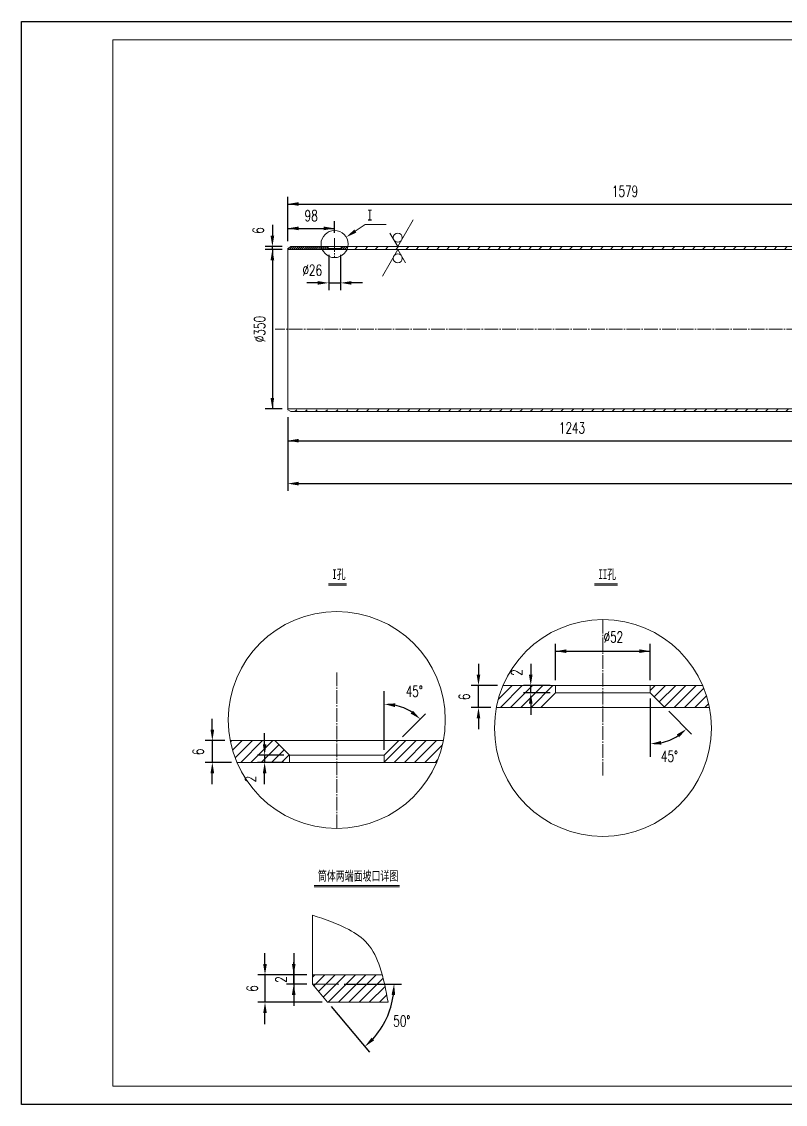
# Model space of a CAD drawing. Header units: millimetres. Extents: x 0 to 3360, y 0 to 2376.
# Drawn here: x 0 to 1676, y 0 to 2376 of the extents above; entities that cross this region are included whole.
import ezdxf

# ---------------------------------------------------------------- set-up
doc = ezdxf.new("R2010")
doc.units = ezdxf.units.MM
doc.linetypes.add('EB_DASHDOT', pattern=[39, 30, -3, 3, -3])
doc.layers.get('Defpoints').update_dxf_attribs({"lineweight": 0})
for name, color, linetype, lineweight in [('CEN', 1, 'EB_DASHDOT', 15), ('中心线', 1, 'EB_DASHDOT', 9), ('尺寸线', 4, 'Continuous', 9), ('标注线', 4, 'Continuous', 5), ('粗线', 7, 'Continuous', 15)]:
    doc.layers.add(name, color=color, linetype=linetype, lineweight=lineweight)
doc.styles.get("Standard").update_dxf_attribs({"font": 'romans.shx', "width": 0.7, "bigfont": 'gbcbig.shx'})
doc.styles.add('UserTxtStyle6', font='', dxfattribs={"width": 0.7})
doc.styles.add('标准', font='', dxfattribs={"width": 0.667})
doc.styles.get('UserTxtStyle6').set_extended_font_data('宋体')
doc.styles.get('标准').set_extended_font_data('宋体')
doc.dimstyles.new('UserStyle1', dxfattribs={"dimscale": 8, "dimtxt": 3, "dimasz": 3, "dimexe": 2, "dimexo": 1.5, "dimgap": 2, "dimtad": 1, "dimdec": 1, "dimzin": 12, "dimdsep": 46, "dimtxsty": 'Standard', "dimcen": 0, "dimdle": 6, "dimclrd": 256, "dimclre": 256, "dimclrt": 256, "dimadec": 1, "dimazin": 3, "dimtfac": 1, "dimtdec": 1, "dimtmove": 1, "dimatfit": 3, "dimfxl": 0, "dimtolj": 1, "dimarcsym": 0})
doc.dimstyles.new('副本标准', dxfattribs={"dimscale": 8, "dimtxt": 3, "dimasz": 3, "dimexe": 2, "dimexo": 1.5, "dimgap": 1, "dimtad": 1, "dimtih": 1, "dimtoh": 1, "dimdec": 1, "dimzin": 12, "dimdsep": 46, "dimtxsty": 'Standard', "dimcen": 0, "dimdle": 6, "dimclrd": 256, "dimclre": 256, "dimclrt": 256, "dimadec": 1, "dimazin": 3, "dimtfac": 1, "dimtdec": 1, "dimtmove": 1, "dimatfit": 0, "dimfxl": 0, "dimtolj": 1, "dimarcsym": 0})
doc.dimstyles.new('标准', dxfattribs={"dimscale": 8, "dimtxt": 3, "dimasz": 3, "dimexe": 2, "dimexo": 1.5, "dimgap": 2, "dimtad": 1, "dimdec": 1, "dimzin": 12, "dimdsep": 46, "dimtxsty": 'Standard', "dimcen": 0, "dimdle": 6, "dimclrd": 256, "dimclre": 256, "dimclrt": 256, "dimadec": 1, "dimazin": 3, "dimtfac": 1, "dimtdec": 1, "dimtmove": 1, "dimatfit": 0, "dimfxl": 0, "dimtolj": 1, "dimarcsym": 0})
pattern_1 = [(45, (0, 0), (-11.22532, 11.22532), [])]

# ---------------------------------------------------------------- blocks, each defined once
blk = doc.blocks.new('*X3')
at = {"layer": '尺寸线', "linetype": 'ByBlock', "lineweight": -2}
for points in [[(546.3, 1906.3), (554.3, 1906.3), (550.3, 1882.3)], [(546.3, 1852.3), (554.3, 1852.3), (550.3, 1876.3)]]:
    blk.add_hatch(color=256, dxfattribs=at).paths.add_polyline_path(points, flags=0)
for p, q in [((550.3, 1930.3), (550.3, 1906.3)), ((571.9, 1882.3), (534.3, 1882.3)), ((550.3, 1876.3), (550.3, 1882.3)), ((571.9, 1876.3), (534.3, 1876.3)), ((550.3, 1852.3), (550.3, 1828.3))]:
    blk.add_line(p, q, dxfattribs=at)
at = {"layer": '尺寸线', "linetype": 'ByBlock', "lineweight": -2, "insert": (507.3, 1910.3), "char_height": 24, "width": 48, "attachment_point": 1, "rotation": 90}
blk.add_mtext('6', dxfattribs=at)
blk = doc.blocks.new('*X5')
at = {"layer": '尺寸线', "linetype": 'ByBlock'}
for points in [[(583.9, 1922.3), (607.9, 1918.3), (607.9, 1926.3)], [(686.9, 1922.3), (662.9, 1918.3), (662.9, 1926.3)]]:
    blk.add_hatch(color=256, dxfattribs=at).paths.add_polyline_path(points, flags=0)
at = {"layer": '尺寸线', "linetype": 'ByBlock', "lineweight": -2}
for p, q in [((583.9, 1894.3), (583.9, 1938.3)), ((686.9, 1912.9), (686.9, 1938.3)), ((583.9, 1922.3), (686.9, 1922.3)), ((583.9, 1882.3), (583.9, 1882.3))]:
    blk.add_line(p, q, dxfattribs=at)
at = {"layer": '尺寸线', "linetype": 'ByBlock', "lineweight": 9, "insert": (635.4, 1950.3), "char_height": 24, "width": 40.8, "attachment_point": 5}
blk.add_mtext('98', dxfattribs=at)
blk = doc.blocks.new('*X6')
at = {"layer": '尺寸线', "linetype": 'ByBlock'}
for points in [[(583.9, 1975.8), (607.9, 1971.8), (607.9, 1979.8)], [(2064.9, 1975.8), (2040.9, 1971.8), (2040.9, 1979.8)]]:
    blk.add_hatch(color=256, dxfattribs=at).paths.add_polyline_path(points, flags=0)
at = {"layer": '尺寸线', "linetype": 'ByBlock', "lineweight": -2}
for p, q in [((583.9, 1894.3), (583.9, 1991.8)), ((583.9, 1975.8), (2064.9, 1975.8)), ((2064.9, 1944.1), (2064.9, 1991.8)), ((583.9, 1882.3), (583.9, 1882.3))]:
    blk.add_line(p, q, dxfattribs=at)
at = {"layer": '尺寸线', "linetype": 'ByBlock', "lineweight": 9, "insert": (1324.4, 2003.8), "char_height": 24, "width": 79.2, "attachment_point": 5}
blk.add_mtext('1579', dxfattribs=at)
blk = doc.blocks.new('*X7')
at = {"layer": '尺寸线', "linetype": 'ByBlock'}
for points in [[(583.9, 1456.4), (607.9, 1452.4), (607.9, 1460.4)], [(1831.9, 1456.4), (1807.9, 1452.4), (1807.9, 1460.4)]]:
    blk.add_hatch(color=256, dxfattribs=at).paths.add_polyline_path(points, flags=0)
at = {"layer": '尺寸线', "linetype": 'ByBlock', "lineweight": -2}
for p, q in [((583.9, 1520.3), (583.9, 1520.3)), ((583.9, 1508.3), (583.9, 1440.4)), ((1831.9, 1487), (1831.9, 1440.4)), ((583.9, 1456.4), (1831.9, 1456.4))]:
    blk.add_line(p, q, dxfattribs=at)
at = {"layer": '尺寸线', "linetype": 'ByBlock', "lineweight": 9, "insert": (1207.9, 1484.4), "char_height": 24, "width": 79.2, "attachment_point": 5}
blk.add_mtext('1243', dxfattribs=at)
blk = doc.blocks.new('*X8')
at = {"layer": '尺寸线', "linetype": 'ByBlock'}
for points in [[(583.9, 1362.2), (607.9, 1358.2), (607.9, 1366.2)], [(3079.8, 1362.2), (3055.8, 1358.2), (3055.8, 1366.2)]]:
    blk.add_hatch(color=256, dxfattribs=at).paths.add_polyline_path(points, flags=0)
at = {"layer": '尺寸线', "linetype": 'ByBlock', "lineweight": -2}
for p, q in [((583.9, 1508.3), (583.9, 1346.2)), ((3079.8, 1508.3), (3079.8, 1346.2)), ((607.9, 1362.2), (3055.8, 1362.2))]:
    blk.add_line(p, q, dxfattribs=at)
at = {"layer": '尺寸线', "linetype": 'ByBlock', "lineweight": 9, "insert": (1831.9, 1390.2), "char_height": 24, "width": 88.8, "attachment_point": 5}
blk.add_mtext('2486', dxfattribs=at)
blk = doc.blocks.new('CAXBLOCK3')
at = {"layer": '尺寸线', "linetype": 'Continuous', "lineweight": 9}
blk.add_hatch(color=256, dxfattribs=at).paths.add_polyline_path([(17.7, 16.7), (0, 0), (22.2, 10)], flags=0)
for p, q in [((19.9, 13.3), (41.4, 27.7)), ((41.4, 27.7), (87.7, 27.7))]:
    blk.add_line(p, q, dxfattribs=at)
blk = doc.blocks.new('*X12')
at = {"layer": '尺寸线', "linetype": 'ByBlock', "lineweight": -2}
for points in [[(422.5, 822.3), (414.5, 822.3), (418.5, 798.3)], [(422.5, 726.3), (414.5, 726.3), (418.5, 750.3)]]:
    blk.add_hatch(color=256, dxfattribs=at).paths.add_polyline_path(points, flags=0)
for p, q in [((418.5, 822.3), (418.5, 846.3)), ((445.9, 798.3), (402.5, 798.3)), ((418.5, 798.3), (418.5, 750.3)), ((460.6, 750.3), (402.5, 750.3)), ((418.5, 702.3), (418.5, 726.3))]:
    blk.add_line(p, q, dxfattribs=at)
at = {"layer": '尺寸线', "linetype": 'ByBlock', "lineweight": -2, "insert": (375.5, 766.3), "char_height": 24, "width": 48, "attachment_point": 1, "rotation": 90}
blk.add_mtext('6', dxfattribs=at)
blk = doc.blocks.new('*X13')
at = {"layer": '尺寸线', "linetype": 'ByBlock', "lineweight": -2}
for points in [[(537.3, 790.3), (529.3, 790.3), (533.3, 766.3)], [(537.3, 726.3), (529.3, 726.3), (533.3, 750.3)]]:
    blk.add_hatch(color=256, dxfattribs=at).paths.add_polyline_path(points, flags=0)
for p, q in [((533.3, 790.3), (533.3, 814.3)), ((575.6, 766.3), (517.3, 766.3)), ((533.3, 766.3), (533.3, 750.3)), ((575.6, 750.3), (517.3, 750.3)), ((533.3, 702.3), (533.3, 726.3))]:
    blk.add_line(p, q, dxfattribs=at)
at = {"layer": '尺寸线', "linetype": 'ByBlock', "lineweight": -2, "insert": (490.3, 706.3), "char_height": 24, "width": 48, "attachment_point": 1, "rotation": 90}
blk.add_mtext('2', dxfattribs=at)
blk = doc.blocks.new('*X14')
at = {"layer": '尺寸线', "linetype": 'ByBlock', "lineweight": -2}
for points in [[(819.1, 871.9), (819.9, 879.9), (795.6, 878.5)], [(858.8, 863.8), (853.8, 857.6), (875, 845.6)]]:
    blk.add_hatch(color=256, dxfattribs=at).paths.add_polyline_path(points, flags=0)
for p, q in [((795.6, 778.3), (795.6, 906.5)), ((836.1, 806.8), (886.3, 856.9))]:
    blk.add_line(p, q, dxfattribs=at)
blk.add_arc((795.6, 766.3), 112.2, 57.281, 77.719, dxfattribs=at)
at = {"layer": '尺寸线', "linetype": 'ByBlock', "lineweight": -2, "insert": (843, 918.4), "char_height": 24, "width": 55.2, "attachment_point": 1}
blk.add_mtext('45%%D', dxfattribs=at)
blk = doc.blocks.new('*X16')
at = {"layer": '尺寸线', "linetype": 'ByBlock', "lineweight": -2}
for points in [[(998.6, 943), (1006.6, 943), (1002.6, 919)], [(998.6, 847), (1006.6, 847), (1002.6, 871)]]:
    blk.add_hatch(color=256, dxfattribs=at).paths.add_polyline_path(points, flags=0)
for p, q in [((1002.6, 967), (1002.6, 943)), ((1044.7, 919), (986.6, 919)), ((1002.6, 871), (1002.6, 919)), ((1030, 871), (986.6, 871)), ((1002.6, 847), (1002.6, 823))]:
    blk.add_line(p, q, dxfattribs=at)
at = {"layer": '尺寸线', "linetype": 'ByBlock', "lineweight": -2, "insert": (959.6, 887), "char_height": 24, "width": 48, "attachment_point": 1, "rotation": 90}
blk.add_mtext('6', dxfattribs=at)
blk = doc.blocks.new('*X17')
at = {"layer": '尺寸线', "linetype": 'ByBlock', "lineweight": -2}
for points in [[(1113.4, 943), (1121.4, 943), (1117.4, 919)], [(1113.4, 879), (1121.4, 879), (1117.4, 903)]]:
    blk.add_hatch(color=256, dxfattribs=at).paths.add_polyline_path(points, flags=0)
for p, q in [((1117.4, 967), (1117.4, 943)), ((1159.7, 919), (1101.4, 919)), ((1159.7, 903), (1101.4, 903)), ((1117.4, 903), (1117.4, 919)), ((1117.4, 879), (1117.4, 855))]:
    blk.add_line(p, q, dxfattribs=at)
at = {"layer": '尺寸线', "linetype": 'ByBlock', "lineweight": -2, "insert": (1074.4, 940.6), "char_height": 24, "width": 48, "attachment_point": 1, "rotation": 90}
blk.add_mtext('2', dxfattribs=at)
blk = doc.blocks.new('*X18')
at = {"layer": '尺寸线', "linetype": 'ByBlock', "lineweight": -2}
for points in [[(1195.7, 998.5), (1195.7, 990.5), (1171.7, 994.5)], [(1355.7, 998.5), (1355.7, 990.5), (1379.7, 994.5)]]:
    blk.add_hatch(color=256, dxfattribs=at).paths.add_polyline_path(points, flags=0)
for p, q in [((1171.7, 931), (1171.7, 1010.5)), ((1379.7, 931), (1379.7, 1010.5)), ((1171.7, 994.5), (1379.7, 994.5))]:
    blk.add_line(p, q, dxfattribs=at)
at = {"layer": '尺寸线', "linetype": 'ByBlock', "lineweight": -2, "insert": (1277.1, 1037.5), "char_height": 24, "width": 72, "attachment_point": 1}
blk.add_mtext('%%C52', dxfattribs=at)
blk = doc.blocks.new('*X19')
at = {"layer": '尺寸线', "linetype": 'ByBlock', "lineweight": -2}
for points in [[(1437.9, 811.8), (1442.9, 805.5), (1459.1, 823.7)], [(1404, 789.5), (1403.2, 797.4), (1379.7, 790.9)]]:
    blk.add_hatch(color=256, dxfattribs=at).paths.add_polyline_path(points, flags=0)
for p, q in [((1379.7, 891), (1379.7, 762.9)), ((1420.2, 862.6), (1470.4, 812.4))]:
    blk.add_line(p, q, dxfattribs=at)
blk.add_arc((1379.7, 903), 112.2, 282.281, 302.719, dxfattribs=at)
at = {"layer": '尺寸线', "linetype": 'ByBlock', "lineweight": -2, "insert": (1403.1, 775.9), "char_height": 24, "width": 55.2, "attachment_point": 1}
blk.add_mtext('45%%D', dxfattribs=at)
blk = doc.blocks.new('*X20')
at = {"layer": '尺寸线', "linetype": 'ByBlock'}
for points in [[(597.2, 284.1), (601.2, 308.1), (593.2, 308.1)], [(597.2, 264.1), (601.2, 240.1), (593.2, 240.1)]]:
    blk.add_hatch(color=256, dxfattribs=at).paths.add_polyline_path(points, flags=0)
at = {"layer": '尺寸线', "linetype": 'ByBlock', "lineweight": -2}
for p, q in [((597.2, 332.1), (597.2, 308.1)), ((597.2, 274.1), (597.2, 311.7)), ((597.2, 274.1), (597.2, 311.7)), ((597.2, 311.7), (597.2, 252.5)), ((626.1, 284.1), (581.2, 284.1)), ((626.1, 264.1), (581.2, 264.1)), ((597.2, 264.1), (597.2, 284.1)), ((597.2, 240.1), (597.2, 216.1))]:
    blk.add_line(p, q, dxfattribs=at)
at = {"layer": '尺寸线', "linetype": 'ByBlock', "insert": (569.2, 274.1), "char_height": 24, "width": 48, "attachment_point": 5, "rotation": 90}
blk.add_mtext('2', dxfattribs=at)
blk = doc.blocks.new('*X21')
at = {"layer": '尺寸线', "linetype": 'ByBlock'}
for points in [[(817.4, 264.1), (819.8, 239.9), (811.8, 240.4)], [(753.4, 126.7), (767.9, 146.2), (773.4, 140.4)]]:
    blk.add_hatch(color=256, dxfattribs=at).paths.add_polyline_path(points, flags=0)
at = {"layer": '尺寸线', "linetype": 'ByBlock', "lineweight": -2}
for p, q in [((707.8, 264.1), (833.4, 264.1)), ((679.4, 214.9), (763.6, 114.4))]:
    blk.add_line(p, q, dxfattribs=at)
blk.add_arc((638.1, 264.1), 179.3, 317.6729, 352.3271, dxfattribs=at)
at = {"layer": '尺寸线', "linetype": 'ByBlock', "lineweight": 9, "insert": (834.4, 182.7), "char_height": 24, "width": 55.2, "attachment_point": 5}
blk.add_mtext('50%%D', dxfattribs=at)
blk = doc.blocks.new('*X22')
at = {"layer": '尺寸线', "linetype": 'ByBlock'}
for points in [[(534.1, 284.1), (530.1, 308.1), (538.1, 308.1)], [(534.1, 224.1), (530.1, 200.1), (538.1, 200.1)]]:
    blk.add_hatch(color=256, dxfattribs=at).paths.add_polyline_path(points, flags=0)
at = {"layer": '尺寸线', "linetype": 'ByBlock', "lineweight": -2}
for p, q in [((534.1, 308.1), (534.1, 332.1)), ((626.1, 284.1), (518.1, 284.1)), ((534.1, 284.1), (534.1, 224.1)), ((659.6, 224.1), (518.1, 224.1)), ((534.1, 176.1), (534.1, 200.1))]:
    blk.add_line(p, q, dxfattribs=at)
at = {"layer": '尺寸线', "linetype": 'ByBlock', "insert": (506.1, 254.1), "char_height": 24, "width": 48, "attachment_point": 5, "rotation": 90}
blk.add_mtext('6', dxfattribs=at)
blk = doc.blocks.new('*X23')
at = {"layer": '尺寸线', "linetype": 'ByBlock'}
for points in [[(550.3, 1876.3), (546.3, 1852.3), (554.3, 1852.3)], [(550.3, 1526.3), (546.3, 1550.3), (554.3, 1550.3)]]:
    blk.add_hatch(color=256, dxfattribs=at).paths.add_polyline_path(points, flags=0)
at = {"layer": '尺寸线', "linetype": 'ByBlock', "lineweight": -2}
for p, q in [((571.9, 1876.3), (534.3, 1876.3)), ((550.3, 1876.3), (550.3, 1526.3)), ((583.9, 1876.3), (583.9, 1876.3)), ((571.9, 1526.3), (534.3, 1526.3))]:
    blk.add_line(p, q, dxfattribs=at)
at = {"layer": '尺寸线', "linetype": 'ByBlock', "insert": (522.3, 1701.3), "char_height": 24, "width": 93.6, "attachment_point": 5, "rotation": 90}
blk.add_mtext('%%C350', dxfattribs=at)
blk = doc.blocks.new('*X32')
at = {"layer": '尺寸线', "linetype": 'ByBlock'}
for points in [[(673.9, 1802.7), (649.9, 1798.7), (649.9, 1806.7)], [(699.9, 1802.7), (723.9, 1798.7), (723.9, 1806.7)]]:
    blk.add_hatch(color=256, dxfattribs=at).paths.add_polyline_path(points, flags=0)
at = {"layer": '尺寸线', "linetype": 'ByBlock', "lineweight": -2}
for p, q in [((673.9, 1876.3), (673.9, 1876.3)), ((673.9, 1864.3), (673.9, 1786.7)), ((699.9, 1864.3), (699.9, 1786.7)), ((649.9, 1802.7), (625.9, 1802.7)), ((673.9, 1802.7), (699.9, 1802.7)), ((747.9, 1802.7), (723.9, 1802.7))]:
    blk.add_line(p, q, dxfattribs=at)
at = {"layer": '尺寸线', "linetype": 'ByBlock', "insert": (637.9, 1830.7), "char_height": 24, "width": 74.4, "attachment_point": 5}
blk.add_mtext('%%C26', dxfattribs=at)

msp = doc.modelspace()

# ---------------------------------------------------------------- hatches: boundary and pattern name
at = {"layer": '尺寸线'}
h = msp.add_hatch(dxfattribs=at)
h.set_pattern_fill('ANSI31', color=256, style=0, pattern_type=0)
edge = h.paths.add_edge_path(flags=0)
edge.add_arc((686.86, 1887.92), 29.76, 191.53846, 203.08797, ccw=False)
edge.add_line((657.71, 1881.96), (590.79, 1882.27))
edge.add_line((590.79, 1882.27), (583.86, 1878.27))
edge.add_line((583.86, 1878.27), (583.86, 1876.27))
edge.add_line((583.86, 1876.27), (659.49, 1876.25))
edge = h.paths.add_edge_path(flags=0)
edge.add_line((673.86, 1876.27), (673.86, 1878.27))
edge.add_line((673.86, 1878.27), (669.86, 1882.27))
edge.add_line((669.86, 1882.27), (657.65, 1882.26))
edge.add_arc((686.86, 1887.92), 29.76, 190.96342, 203.08954)
edge.add_line((659.49, 1876.25), (673.86, 1876.27))
h = msp.add_hatch(dxfattribs=at)
h.set_pattern_fill('ANSI31', color=256, style=0, pattern_type=0)
edge = h.paths.add_edge_path(flags=0)
edge.add_arc((686.86, 1887.92), 29.76, 336.91046, 349.03658)
edge.add_line((716.08, 1882.26), (703.86, 1882.27))
edge.add_line((703.86, 1882.27), (699.86, 1878.27))
edge.add_line((699.86, 1878.27), (699.86, 1876.27))
edge.add_line((699.86, 1876.27), (714.24, 1876.25))
h = msp.add_hatch(dxfattribs=at)
h.set_pattern_fill('ANSI31', color=256, style=0, pattern_type=0)
h.set_pattern_definition(pattern_1)
edge = h.paths.add_edge_path(flags=0)
edge.add_line((825.59, 1876.27), (1838.73, 1876.27))
edge.add_spline(control_points=[(1838.73, 1876.27), (1838.64, 1878.25), (1838.68, 1880.26), (1838.73, 1882.27)], knot_values=[0, 0, 0, 0, 6.0010911, 6.0010911, 6.0010911, 6.0010911], weights=[1, 1, 1, 1], degree=3, periodic=0)
edge.add_line((1838.73, 1882.27), (825.59, 1882.27))
edge.add_line((825.59, 1882.27), (716.08, 1882.27))
edge.add_arc((686.86, 1887.92), 29.76, 336.95155, 349.05379, ccw=False)
edge.add_line((714.25, 1876.27), (825.59, 1876.27))
h = msp.add_hatch(dxfattribs=at)
h.set_pattern_fill('ANSI31', color=256, style=0, pattern_type=0)
h.set_pattern_definition(pattern_1)
edge = h.paths.add_edge_path(flags=0)
edge.add_line((590.79, 1520.27), (1775.16, 1520.27))
edge.add_arc((1848.47, 1515.56), 73.47, 171.65102, 176.32168, ccw=False)
edge.add_line((1775.79, 1526.22), (583.86, 1524.27))
edge.add_line((583.86, 1524.27), (590.79, 1520.27))
edge = h.paths.add_edge_path(flags=0)
edge.add_line((1806.86, 1520.27), (1806.86, 1526.27))
edge.add_line((1806.86, 1526.27), (1775.79, 1526.28))
edge.add_arc((1848.47, 1515.56), 73.47, 171.61107, 176.32206)
edge.add_line((1775.16, 1520.27), (1806.86, 1520.27))
h = msp.add_hatch(dxfattribs=at)
h.set_pattern_fill('ANSI31', color=256, style=0, pattern_type=0)
h.set_pattern_definition(pattern_1)
edge = h.paths.add_edge_path(flags=0)
edge.add_line((1139.75, 871.05), (1171.75, 903.05))
edge.add_line((1171.75, 903.05), (1171.75, 919.05))
edge.add_line((1171.75, 919.05), (1056.73, 919.16))
edge.add_arc((1275.75, 825.84), 238.07, 156.92308, 169.05379)
edge.add_line((1042.01, 871.05), (1139.75, 871.05))
edge = h.paths.add_edge_path(flags=0)
edge.add_arc((1275.74, 825.84), 238.07, 10.94621, 23.07692)
edge.add_line((1494.76, 919.16), (1379.75, 919.05))
edge.add_line((1379.75, 919.05), (1379.75, 903.05))
edge.add_line((1379.75, 903.05), (1411.75, 871.05))
edge.add_line((1411.75, 871.05), (1509.48, 871.05))
h = msp.add_hatch(dxfattribs=at)
h.set_pattern_fill('ANSI31', color=256, style=0, pattern_type=0)
h.set_pattern_definition(pattern_1)
edge = h.paths.add_edge_path(flags=0)
edge.add_line((587.64, 750.3), (587.64, 766.3))
edge.add_line((587.64, 766.3), (555.64, 798.3))
edge.add_line((555.64, 798.3), (457.9, 798.3))
edge.add_arc((691.64, 843.5), 238.07, 190.94621, 203.07692)
edge.add_line((472.62, 750.19), (587.64, 750.3))
edge = h.paths.add_edge_path(flags=0)
edge.add_arc((691.64, 843.5), 238.07, 336.92308, 349.05379)
edge.add_line((925.38, 798.3), (827.64, 798.3))
edge.add_line((827.64, 798.3), (795.64, 766.3))
edge.add_line((795.64, 766.3), (795.64, 750.3))
edge.add_line((795.64, 750.3), (910.66, 750.19))
h = msp.add_hatch(dxfattribs=at)
h.set_pattern_fill('ANSI31', color=256, style=0, pattern_type=0)
h.set_pattern_definition(pattern_1)
edge = h.paths.add_edge_path(flags=0)
edge.add_spline(control_points=[(804.26, 224.06), (800.66, 244.17), (797.06, 264.27), (791.63, 284.06)], knot_values=[0, 0, 0, 0, 61.335265, 61.335265, 61.335265, 61.335265], weights=[1, 1, 1, 1], degree=3, periodic=0)
edge.add_line((791.63, 284.06), (638.08, 284.06))
edge.add_line((638.08, 284.06), (638.08, 264.06))
edge.add_line((638.08, 264.06), (671.64, 224.06))
edge.add_line((671.64, 224.06), (804.26, 224.06))

# ---------------------------------------------------------------- linework, layer by layer
at = {"layer": 'CEN', "linetype": 'EB_DASHDOT', "lineweight": 15}
for p, q in [((686.86, 1900.94), (686.86, 1858.33)), ((1275.75, 721.62), (1275.75, 1062.56)), ((691.64, 947.72), (691.64, 606.78))]:
    msp.add_line(p, q, dxfattribs=at)
at = {"layer": 'Defpoints', "linetype": 'Continuous', "lineweight": 25}
for p, q in [((0, 0), (0, 2376)), ((0, 2376), (3360, 2376)), ((3360, 0), (0, 0))]:
    msp.add_line(p, q, dxfattribs=at)
at = {"layer": '中心线', "linetype": 'EB_DASHDOT', "lineweight": 9}
msp.add_line((3112.63, 1701.27), (556.54, 1701.27), dxfattribs=at)
at = {"layer": '尺寸线', "linetype": 'Continuous', "lineweight": 9}
for p, q in [((673.4, 1142.45), (712.64, 1142.45)), ((1257.5, 1142.45), (1307.58, 1142.45)), ((673.4, 1139.25), (712.64, 1139.25)), ((1257.5, 1139.25), (1307.58, 1139.25)), ((641.69, 480.42), (829.12, 480.42)), ((641.69, 477.22), (829.12, 477.22))]:
    msp.add_line(p, q, dxfattribs=at)
at = {"layer": '尺寸线'}
msp.add_line((638.08, 264.06), (695.79, 264.06), dxfattribs=at)
at = {"layer": '尺寸线', "linetype": 'Continuous', "lineweight": 9}
for centre, radius in [((686.86, 1887.92), 29.76), ((691.64, 843.5), 238.07), ((1275.75, 825.84), 238.07)]:
    msp.add_circle(centre, radius, dxfattribs=at)
at = {"layer": '尺寸线'}
msp.add_open_spline([(638.08, 415.09), (665.32, 406.15), (708.83, 391.87), (764.2, 354.2), (791.53, 295.12), (799.59, 250.12), (804.26, 224.06)], degree=3, knots=[0, 0, 0, 0, 2015.9545595, 3218.9111857, 4575.6774717, 6440.8630368, 6440.8630368, 6440.8630368, 6440.8630368], dxfattribs=at)
at = {"layer": '标注线', "linetype": 'Continuous', "lineweight": 5}
for p, q in [((825.59, 1882.27), (859.4, 1940.84)), ((825.59, 1882.27), (808.42, 1912)), ((825.59, 1876.27), (791.77, 1817.7)), ((825.59, 1876.27), (842.76, 1846.53))]:
    msp.add_line(p, q, dxfattribs=at)
for centre in [(825.59, 1902.09), (825.59, 1856.44)]:
    msp.add_circle(centre, 9.91, dxfattribs=at)
at = {"layer": '粗线', "linetype": 'Continuous', "lineweight": 15}
for p, q in [((3320, 2336), (200, 2336)), ((200, 2336), (200, 40)), ((583.86, 1878.27), (590.79, 1882.27)), ((583.86, 1878.27), (583.86, 1524.27)), ((590.79, 1882.27), (3072.92, 1882.27)), ((673.86, 1878.27), (669.86, 1882.27)), ((673.86, 1876.27), (673.86, 1878.27)), ((673.86, 1878.27), (699.86, 1878.27)), ((699.86, 1878.27), (703.86, 1882.27)), ((699.86, 1876.27), (699.86, 1878.27)), ((583.86, 1876.27), (1838.73, 1876.27)), ((583.86, 1526.27), (1806.86, 1526.27)), ((583.86, 1524.27), (590.79, 1520.27)), ((590.79, 1520.27), (1806.86, 1520.27)), ((1056.68, 919.05), (1494.81, 919.05)), ((1171.75, 903.05), (1139.75, 871.05)), ((1171.75, 919.05), (1171.75, 903.05)), ((1171.75, 903.05), (1379.75, 903.05)), ((1379.75, 919.05), (1379.75, 903.05)), ((1379.75, 903.05), (1411.75, 871.05)), ((1042.01, 871.05), (1509.48, 871.05)), ((457.9, 798.3), (925.38, 798.3)), ((587.64, 766.3), (555.64, 798.3)), ((795.64, 766.3), (827.64, 798.3)), ((587.64, 750.3), (587.64, 766.3)), ((587.64, 766.3), (795.64, 766.3)), ((795.64, 750.3), (795.64, 766.3)), ((472.57, 750.3), (910.7, 750.3)), ((638.08, 415.09), (638.08, 264.06)), ((638.08, 284.06), (791.63, 284.06)), ((638.08, 264.06), (671.64, 224.06)), ((671.64, 224.06), (804.26, 224.06)), ((200, 40), (3320, 40))]:
    msp.add_line(p, q, dxfattribs=at)

# ---------------------------------------------------------------- block references
at = {"layer": '尺寸线', "linetype": 'Continuous', "lineweight": 9}
msp.add_blockref('CAXBLOCK3', (712.44, 1903.13), dxfattribs=at)

# ---------------------------------------------------------------- texts
at = {"layer": '尺寸线', "linetype": 'Continuous', "lineweight": 25, "insert": (758.32, 1963.56), "char_height": 24, "width": 14.9333, "attachment_point": 1, "style": 'UserTxtStyle6'}
msp.add_mtext('I', dxfattribs=at)
at = {"layer": '尺寸线', "linetype": 'Continuous', "lineweight": 9, "char_height": 21, "attachment_point": 1, "style": '标准'}
for s, insert, width in [('I孔', (681.85, 1173.92), 54.316), ('II孔', (1265.95, 1173.92), 74.2371), ('筒体两端面坡口详图', (650.14, 511.89), 352.9764)]:
    msp.add_mtext(s, dxfattribs=dict(at, insert=insert, width=width))

# ---------------------------------------------------------------- dimensions: what is measured, and where the dimension line sits
at = {"layer": '尺寸线', "linetype": 'Continuous', "lineweight": 9}
for base, p1, p2, angle, text, dimstyle, picture, middle in [((2064.86, 1975.77), (583.86, 1882.27), (2064.86, 1932.08), 180, '1579', 'UserStyle1', '*X6', (1324.36, 2003.77)), ((550.25, 1882.27), (583.86, 1876.27), (583.86, 1882.27), 90, '6', 'UserStyle1', '*X3', (522.25, 1918.27)), ((1117.37, 919.05), (1171.75, 903.05), (1171.75, 919.05), 270, '2', '标准', '*X17', (1145.37, 952.75)), ((974.6, 919.05), (1042.01, 871.05), (1056.68, 919.05), 270, '6', 'UserStyle1', '*X16', (1002.6, 895.05)), ((390.5, 750.3), (457.9, 798.3), (472.57, 750.3), 90, '6', 'UserStyle1', '*X12', (362.5, 774.3)), ((533.26, 750.3), (587.64, 766.3), (587.64, 750.3), 90, '2', '标准', '*X13', (505.26, 714.3))]:
    dim = msp.add_linear_dim(base=base, p1=p1, p2=p2, angle=angle, text=text, dimstyle=dimstyle, override={"dimsah": 1, "dimtzin": 0}, dxfattribs=at)
    dim.commit()
    dim.dimension.update_dxf_attribs({"geometry": picture, "text_midpoint": middle, "dimtype": 160})
for base, p1, p2, text, dimstyle, picture, middle in [((686.86, 1922.35), (583.86, 1882.27), (686.86, 1900.94), '98', 'UserStyle1', '*X5', (635.36, 1950.35)), ((1831.86, 1456.44), (583.86, 1520.27), (1831.86, 1499.04), '1243', 'UserStyle1', '*X7', (1207.86, 1484.44)), ((3079.85, 1362.15), (583.86, 1520.27), (3079.85, 1520.27), '2486', 'UserStyle1', '*X8', (1831.86, 1390.15)), ((1379.75, 994.5), (1171.75, 919.05), (1379.75, 919.05), '%%C52', '标准', '*X18', (1275.75, 1022.5))]:
    dim = msp.add_linear_dim(base=base, p1=p1, p2=p2, text=text, dimstyle=dimstyle, override={"dimsah": 1, "dimtzin": 0}, dxfattribs=at)
    dim.commit()
    dim.dimension.update_dxf_attribs({"geometry": picture, "text_midpoint": middle, "dimtype": 160})
at = {"layer": '尺寸线'}
for base, p1, p2, text, picture, middle in [((550.25, 1526.27), (583.86, 1876.27), (583.86, 1526.27), '%%C<>', '*X23', (522.25, 1701.27)), ((534.07, 224.06), (638.08, 284.06), (671.64, 224.06), '6', '*X22', (506.07, 254.06)), ((597.15, 284.06), (638.08, 264.06), (638.08, 284.06), '2', '*X20', (569.15, 274.06))]:
    dim = msp.add_linear_dim(base=base, p1=p1, p2=p2, angle=90, text=text, dimstyle='标准', override={"dimsah": 1, "dimatfit": 3, "dimtzin": 0}, dxfattribs=at)
    dim.commit()
    dim.dimension.update_dxf_attribs({"geometry": picture, "text_midpoint": middle, "dimtype": 160})
dim = msp.add_linear_dim(base=(699.86, 1802.74), p1=(673.86, 1876.27), p2=(699.86, 1876.27), text='%%C<>', dimstyle='标准', override={"dimsah": 1, "dimatfit": 3, "dimtzin": 0}, dxfattribs=at)
dim.commit()
dim.dimension.update_dxf_attribs({"geometry": '*X32', "text_midpoint": (637.86, 1830.74), "dimtype": 160})
at = {"layer": '尺寸线', "linetype": 'Continuous', "lineweight": 9}
for base, line1, line2, picture, middle in [((844.89, 867.09), ((795.64, 766.3), (827.64, 798.3)), ((795.64, 750.3), (795.64, 766.3)), '*X14', (862.66, 903.45)), ((1412.19, 795.66), ((1379.75, 919.05), (1379.75, 903.05)), ((1379.75, 903.05), (1411.75, 871.05)), '*X19', (1422.68, 760.93))]:
    dim = msp.add_angular_dim_2l(base=base, line1=line1, line2=line2, text='45%%D', dimstyle='副本标准', override={"dimtad": 0, "dimtih": 1, "dimtoh": 1, "dimsah": 1, "dimtzin": 12}, dxfattribs=at)
    dim.commit()
    dim.dimension.update_dxf_attribs({"geometry": picture, "text_midpoint": middle})
dim = msp.add_angular_dim_2l(base=(803.77, 195.42), line1=((638.08, 264.06), (671.64, 224.06)), line2=((638.08, 264.06), (695.79, 264.06)), dimstyle='副本标准', override={"dimtad": 0, "dimtih": 1, "dimtoh": 1, "dimsah": 1, "dimtzin": 12}, dxfattribs=at)
dim.commit()
dim.dimension.update_dxf_attribs({"geometry": '*X21', "text_midpoint": (834.4, 182.73)})

doc.saveas('drawing.dxf')
